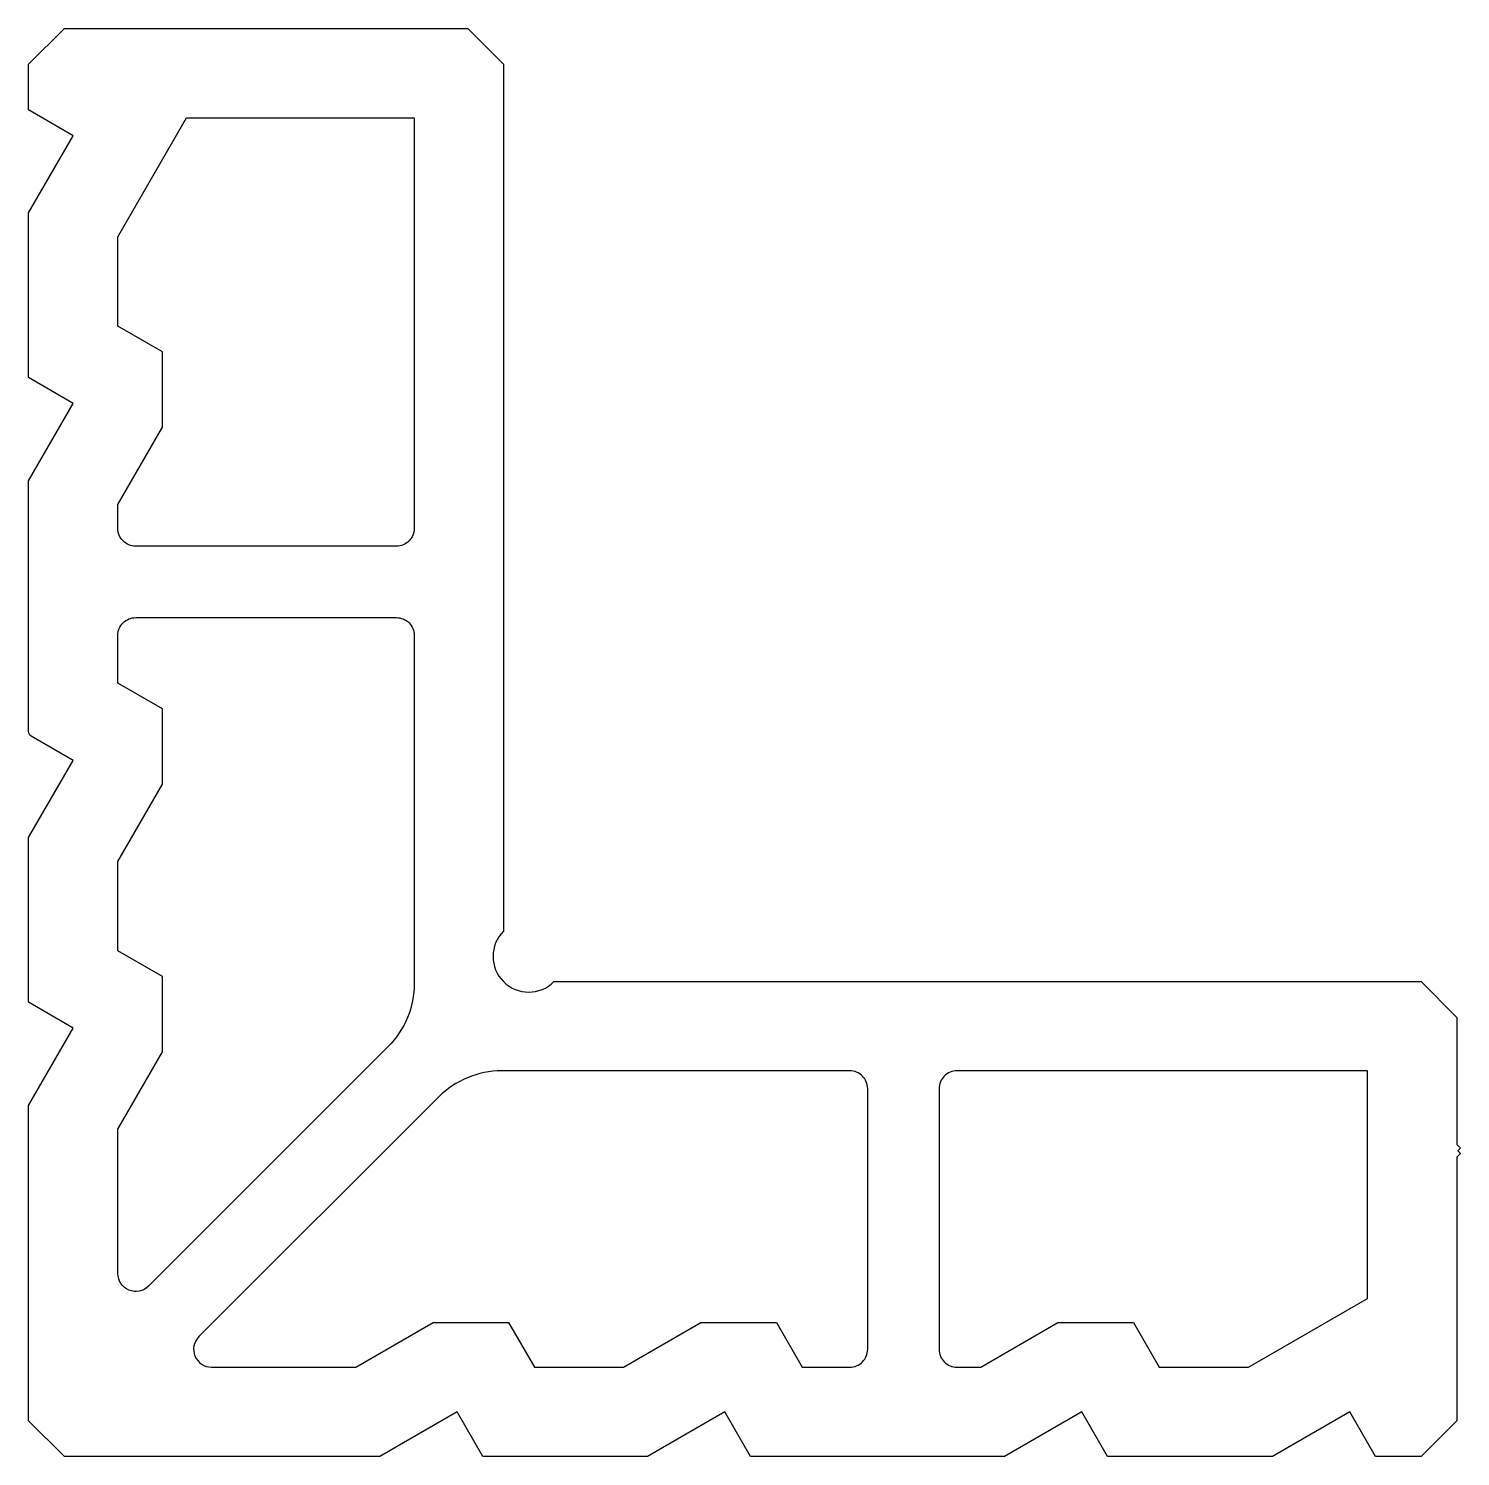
# Model space of a CAD drawing. Extents: x 859.9 to 940.1, y -59.9 to 20.1.
import ezdxf

# ---------------------------------------------------------------- set-up
doc = ezdxf.new("R2010")
doc.units = 0
doc.header["$LTSCALE"] = 15
doc.layers.get('0').update_dxf_attribs({"linetype": 'CONTINUOUS'})

msp = doc.modelspace()

# ---------------------------------------------------------------- linework, layer by layer
msp.add_lwpolyline([(886.454, -30.498, 1), (889.283, -33.327), (937.854, -33.327), (939.854, -35.327), (939.854, -42.452), (940.054, -42.652), (939.904, -42.802), (940.054, -42.952), (939.854, -43.152), (939.854, -57.927), (937.854, -59.927), (935.297, -59.927), (933.854, -57.427), (929.524, -59.927), (920.297, -59.927), (918.854, -57.427), (914.524, -59.927), (900.297, -59.927), (898.854, -57.427), (894.524, -59.927), (885.297, -59.927), (883.854, -57.427), (879.524, -59.927), (861.854, -59.927), (859.854, -57.927), (859.854, -40.257), (862.354, -35.927), (859.854, -34.483), (859.854, -25.257), (862.354, -20.927), (860.004, -19.57, -0.267949), (859.854, -19.31), (859.854, -5.257), (862.354, -0.927), (859.854, 0.517), (859.854, 9.743), (862.354, 14.073), (859.854, 15.517), (859.854, 18.073), (861.854, 20.073), (884.454, 20.073), (886.454, 18.073), (886.454, -30.498)], format="xyb")
for points in [[(864.854, -6.596), (867.354, -2.266), (867.354, 1.96), (864.854, 3.404), (864.854, 8.404), (868.705, 15.073), (881.454, 15.073), (881.454, -7.927, -0.414214), (880.454, -8.927), (865.854, -8.927, -0.414214), (864.854, -7.927)], [(864.854, -26.596), (867.354, -22.266), (867.354, -18.04), (864.854, -16.596), (864.854, -13.927, -0.414214), (865.854, -12.927), (880.454, -12.927, -0.414214), (881.454, -13.927), (881.454, -33.427, -0.198912), (879.99, -36.963), (866.561, -50.391, -0.668179), (864.854, -49.684), (864.854, -41.596), (867.354, -37.266), (867.354, -33.04), (864.854, -31.596)], [(888.184, -54.927), (893.184, -54.927), (897.514, -52.427), (901.741, -52.427), (903.184, -54.927), (905.854, -54.927, 0.414214), (906.854, -53.927), (906.854, -39.327, 0.414214), (905.854, -38.327), (886.354, -38.327, 0.198912), (882.818, -39.791), (869.39, -53.219, 0.668179), (870.097, -54.927), (878.184, -54.927), (882.514, -52.427), (886.741, -52.427)], [(917.514, -52.427), (921.741, -52.427), (923.184, -54.927), (928.184, -54.927), (934.854, -51.076), (934.854, -38.327), (911.854, -38.327, 0.414214), (910.854, -39.327), (910.854, -53.927, 0.414214), (911.854, -54.927), (913.184, -54.927)]]:
    msp.add_lwpolyline(points, format="xyb", close=True)

doc.saveas('drawing.dxf')
